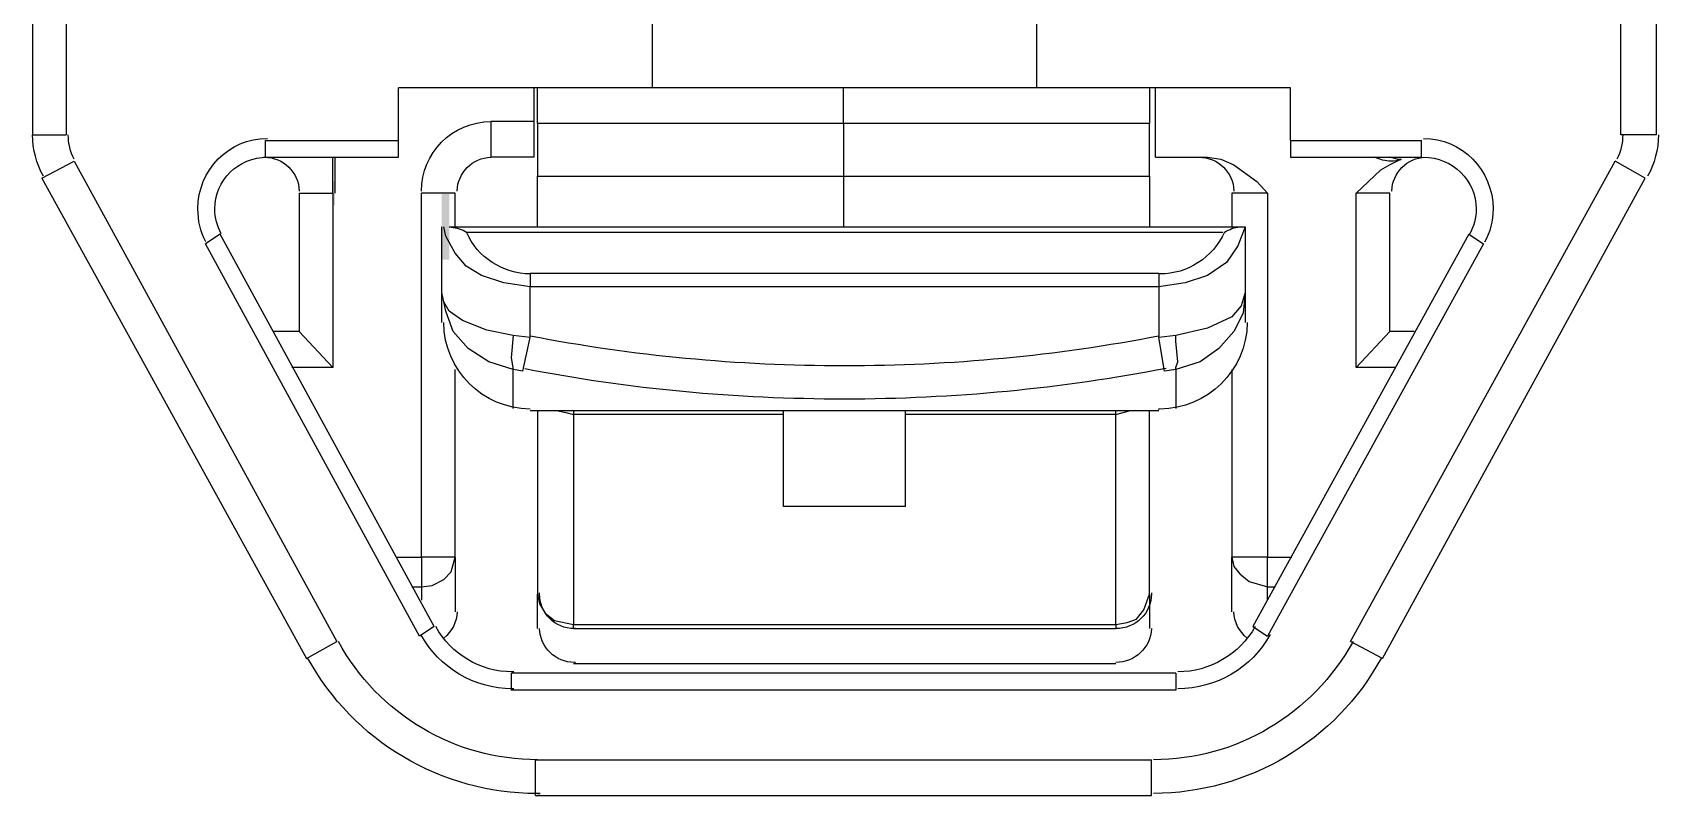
# Model space of a CAD drawing. Header units: inches. Extents: x 47316 to 59086, y 3141 to 11743.
# Drawn here: x 53566.92 to 53575.58, y 6142.98 to 6147.05 of the extents above; entities that cross this region are included whole.
import ezdxf

# ---------------------------------------------------------------- set-up
doc = ezdxf.new("R2010")
doc.units = ezdxf.units.IN
doc.header["$MEASUREMENT"] = 0
doc.layers.add('___SHELL', color=7, linetype='Continuous')

msp = doc.modelspace()

# ---------------------------------------------------------------- hatches: boundary and pattern name
at = {"layer": '___SHELL', "lineweight": -3}
h = msp.add_hatch(color=0, dxfattribs=at)
h.dxf.hatch_style = 2
h.paths.add_polyline_path([(53568.5337, 6146.1271), (53568.5337, 6146.2571), (53568.5231, 6146.2571), (53568.5231, 6146.1271)])
h = msp.add_hatch(color=0, dxfattribs=at)
h.dxf.hatch_style = 2
h.paths.add_polyline_path([(53569.113, 6145.8372), (53569.113, 6146.1872), (53569.1024, 6146.1872), (53569.1024, 6145.8372)])
h = msp.add_hatch(color=0, dxfattribs=at)
h.dxf.hatch_style = 2
h.paths.add_polyline_path([(53569.113, 6146.1872), (53569.113, 6145.8372), (53569.1422, 6145.8372), (53569.1422, 6146.1872)])

# ---------------------------------------------------------------- linework, layer by layer
at = {"layer": '___SHELL', "color": 0, "lineweight": -3}
for p, q in [((53566.9223, 6153.7328), (53566.9223, 6146.5018)), ((53567.1022, 6153.7328), (53567.1022, 6146.5018)), ((53575.3837, 6146.5018), (53575.3837, 6153.7328)), ((53575.5742, 6146.5018), (53575.5742, 6153.7328)), ((53570.2243, 6147.2822), (53570.2243, 6146.753)), ((53572.2722, 6146.753), (53572.2722, 6147.1235)), ((53568.8723, 6146.4726), (53568.8723, 6146.753)), ((53570.2243, 6146.753), (53568.8723, 6146.753)), ((53569.5946, 6146.5731), (53569.5946, 6146.753)), ((53569.6132, 6146.5625), (53569.6132, 6146.753)), ((53572.2722, 6146.753), (53570.2243, 6146.753)), ((53571.243, 6146.5625), (53571.243, 6146.753)), ((53573.6242, 6146.753), (53572.2722, 6146.753)), ((53572.8728, 6146.753), (53572.8728, 6146.5625)), ((53572.9046, 6146.3826), (53572.9046, 6146.753)), ((53573.6242, 6146.4726), (53573.6242, 6146.753)), ((53569.5946, 6146.5731), (53569.3644, 6146.5731)), ((53569.3644, 6146.5731), (53569.3644, 6146.3826)), ((53569.5946, 6146.3826), (53569.5946, 6146.5731)), ((53566.9223, 6146.5018), (53567.1022, 6146.5018)), ((53569.6132, 6146.5625), (53569.6132, 6146.2821)), ((53571.243, 6146.5625), (53569.6132, 6146.5625)), ((53572.8728, 6146.5625), (53571.243, 6146.5625)), ((53571.243, 6146.5625), (53571.243, 6146.2821)), ((53572.8728, 6146.2821), (53572.8728, 6146.5625)), ((53575.5742, 6146.5018), (53575.3837, 6146.5018)), ((53568.1632, 6146.4726), (53568.8723, 6146.4726)), ((53568.1632, 6146.3826), (53568.1632, 6146.4726)), ((53568.8723, 6146.3826), (53568.8723, 6146.4726)), ((53573.6242, 6146.4726), (53574.3227, 6146.4726)), ((53573.6242, 6146.4726), (53573.6242, 6146.3826)), ((53574.3227, 6146.3826), (53574.3227, 6146.4726)), ((53566.9726, 6146.2715), (53567.1445, 6146.3615)), ((53567.1445, 6146.3615), (53568.5442, 6143.803)), ((53568.1632, 6146.3826), (53568.8723, 6146.3826)), ((53568.5231, 6146.1921), (53568.5231, 6146.3826)), ((53568.5337, 6146.3826), (53568.5337, 6146.1921)), ((53569.5946, 6146.3826), (53569.3644, 6146.3826)), ((53572.9046, 6146.3826), (53573.1824, 6146.3826)), ((53573.1824, 6146.3826), (53573.2538, 6146.372)), ((53573.2538, 6146.372), (53573.3226, 6146.343)), ((53573.3226, 6146.343), (53573.4443, 6146.253)), ((53573.6242, 6146.3826), (53574.3227, 6146.3826)), ((53573.9444, 6143.803), (53575.3546, 6146.3615)), ((53574.1031, 6146.3139), (53573.9735, 6146.1921)), ((53574.1534, 6146.343), (53574.1031, 6146.3139)), ((53574.193, 6146.372), (53574.1534, 6146.3826)), ((53574.2142, 6146.372), (53574.1534, 6146.343)), ((53574.193, 6146.372), (53574.2142, 6146.372)), ((53575.5133, 6146.2715), (53575.3546, 6146.3615)), ((53566.9726, 6146.2715), (53568.3828, 6143.713)), ((53569.6132, 6146.0122), (53569.6132, 6146.2821)), ((53569.6132, 6146.2821), (53571.243, 6146.2821)), ((53571.243, 6146.2821), (53572.8728, 6146.2821)), ((53571.243, 6146.2821), (53571.243, 6146.0122)), ((53572.8728, 6146.2821), (53572.8728, 6146.0122)), ((53573.4443, 6146.253), (53573.5025, 6146.1921)), ((53574.1137, 6143.713), (53575.5133, 6146.2715)), ((53568.3432, 6146.1921), (53568.3934, 6146.1921)), ((53568.3432, 6146.1921), (53568.3432, 6145.454)), ((53568.3934, 6146.1921), (53568.5231, 6146.1921)), ((53568.5231, 6146.1921), (53568.5231, 6145.2635)), ((53568.994, 6144.2528), (53568.994, 6146.1921)), ((53569.1739, 6146.1921), (53568.994, 6146.1921)), ((53569.1739, 6146.0122), (53569.1739, 6146.1921)), ((53573.5025, 6146.1921), (53573.312, 6146.1921)), ((53573.312, 6146.1921), (53573.312, 6146.0122)), ((53573.5025, 6146.1921), (53573.5025, 6144.2528)), ((53573.9735, 6145.2635), (53573.9735, 6146.1921)), ((53574.1031, 6146.1921), (53573.9735, 6146.1921)), ((53574.1534, 6146.1921), (53574.1031, 6146.1921)), ((53574.1534, 6145.454), (53574.1534, 6146.1921)), ((53567.9224, 6145.9726), (53567.843, 6145.9223)), ((53569.0628, 6143.8823), (53567.9224, 6145.9726)), ((53569.1024, 6145.663), (53569.1024, 6146.0122)), ((53569.1236, 6145.962), (53569.113, 6146.0122)), ((53569.1739, 6145.872), (53569.1236, 6145.962)), ((53569.1422, 6146.0122), (53573.3437, 6146.0122)), ((53569.2322, 6145.9832), (53573.2644, 6145.9832)), ((53573.3437, 6146.0122), (53573.3834, 6146.0122)), ((53573.3834, 6146.0122), (53573.3437, 6145.9117)), ((53573.3834, 6146.0122), (53573.3834, 6145.663)), ((53574.574, 6145.9726), (53573.4232, 6143.8823)), ((53574.574, 6145.9726), (53574.6534, 6145.9223)), ((53568.9834, 6143.832), (53567.843, 6145.9223)), ((53569.2322, 6145.8033), (53569.1739, 6145.872)), ((53573.3437, 6145.9117), (53573.2829, 6145.8217)), ((53574.6534, 6145.9223), (53573.5025, 6143.832)), ((53569.3141, 6145.753), (53569.2322, 6145.8033)), ((53573.2829, 6145.8217), (53573.1824, 6145.753)), ((53569.4332, 6145.7133), (53569.3141, 6145.753)), ((53569.5734, 6145.6921), (53569.4332, 6145.7133)), ((53569.5734, 6145.7635), (53569.5734, 6145.6921)), ((53572.923, 6145.7635), (53569.5734, 6145.7635)), ((53572.923, 6145.7635), (53572.923, 6145.6921)), ((53573.0633, 6145.7133), (53572.923, 6145.6921)), ((53573.1824, 6145.753), (53573.0633, 6145.7133)), ((53569.1024, 6145.5016), (53569.1024, 6145.663)), ((53569.113, 6145.6128), (53569.1024, 6145.663)), ((53569.1236, 6145.5625), (53569.1024, 6145.663)), ((53569.1422, 6145.5625), (53569.113, 6145.6128)), ((53569.5734, 6145.4223), (53569.5734, 6145.6921)), ((53572.923, 6145.6921), (53569.5734, 6145.6921)), ((53572.923, 6145.6921), (53572.923, 6145.4223)), ((53573.3834, 6145.663), (53573.3623, 6145.5916)), ((53573.3834, 6145.663), (53573.3729, 6145.5519)), ((53573.3834, 6145.663), (53573.3834, 6145.5016)), ((53569.1633, 6145.454), (53569.1236, 6145.5625)), ((53569.2136, 6145.5122), (53569.1422, 6145.5625)), ((53573.312, 6145.5333), (53573.1824, 6145.4725)), ((53573.3623, 6145.5916), (53573.312, 6145.5333)), ((53573.3729, 6145.5519), (53573.3226, 6145.454)), ((53568.3432, 6145.454), (53568.2029, 6145.454)), ((53568.3432, 6145.454), (53568.5231, 6145.2635)), ((53569.2427, 6145.364), (53569.1633, 6145.454)), ((53569.3432, 6145.4619), (53569.2136, 6145.5122)), ((53569.4834, 6145.4328), (53569.3432, 6145.4619)), ((53573.1824, 6145.4725), (53573.013, 6145.4328)), ((53573.3226, 6145.454), (53573.2432, 6145.364)), ((53574.1534, 6145.454), (53573.9735, 6145.2635)), ((53574.283, 6145.454), (53574.1534, 6145.454)), ((53569.3538, 6145.2925), (53569.2427, 6145.364)), ((53569.4834, 6145.4328), (53569.4729, 6145.3137)), ((53569.5734, 6145.4223), (53569.4834, 6145.4328)), ((53569.5337, 6145.2423), (53569.5734, 6145.4223)), ((53573.013, 6145.4328), (53572.923, 6145.4223)), ((53572.9522, 6145.2423), (53572.923, 6145.4223)), ((53573.013, 6145.4037), (53573.013, 6145.4328)), ((53573.0236, 6145.2925), (53573.013, 6145.4037)), ((53573.2432, 6145.364), (53573.1427, 6145.2925)), ((53569.4834, 6145.2529), (53569.3538, 6145.2925)), ((53569.4729, 6145.3137), (53569.4834, 6145.2529)), ((53573.013, 6145.2635), (53573.0236, 6145.2925)), ((53573.1427, 6145.2925), (53573.013, 6145.2529)), ((53568.5231, 6145.2635), (53568.3034, 6145.2635)), ((53569.1739, 6144.2528), (53569.1739, 6145.2529)), ((53569.4834, 6145.0439), (53569.4834, 6145.2529)), ((53569.5337, 6145.2423), (53569.4834, 6145.2529)), ((53573.013, 6145.2529), (53572.9522, 6145.2423)), ((53573.013, 6145.2529), (53573.013, 6145.2635)), ((53573.013, 6145.2529), (53573.013, 6145.0439)), ((53573.312, 6145.2529), (53573.312, 6144.2528)), ((53574.1824, 6145.2635), (53573.9735, 6145.2635)), ((53569.5734, 6145.0333), (53571.243, 6145.0333)), ((53569.6132, 6145.0333), (53569.6132, 6144.0543)), ((53569.7137, 6145.0333), (53569.7639, 6145.0227)), ((53569.7639, 6145.0227), (53569.8037, 6145.0121)), ((53569.8037, 6145.0333), (53569.8037, 6145.0121)), ((53569.8037, 6145.0121), (53569.8037, 6143.8929)), ((53570.9228, 6145.0121), (53569.8037, 6145.0121)), ((53570.9228, 6144.5227), (53570.9228, 6145.0333)), ((53571.243, 6145.0333), (53572.923, 6145.0333)), ((53571.5737, 6144.5227), (53571.5737, 6145.0333)), ((53572.6929, 6145.0121), (53571.5737, 6145.0121)), ((53572.6929, 6145.0121), (53572.6929, 6145.0333)), ((53572.6929, 6145.0121), (53572.7325, 6145.0227)), ((53572.6929, 6143.8929), (53572.6929, 6145.0121)), ((53572.7325, 6145.0227), (53572.7722, 6145.0333)), ((53572.8728, 6144.0543), (53572.8728, 6145.0333)), ((53571.5737, 6144.5227), (53570.9228, 6144.5227)), ((53568.8644, 6144.2528), (53568.994, 6144.2528)), ((53568.994, 6144.2528), (53568.994, 6144.094)), ((53569.1739, 6144.2528), (53568.994, 6144.2528)), ((53569.1527, 6144.1734), (53569.1739, 6144.2528)), ((53569.1739, 6144.2528), (53569.1739, 6143.9618)), ((53573.5025, 6144.2528), (53573.312, 6144.2528)), ((53573.312, 6144.2528), (53573.3226, 6144.2025)), ((53573.312, 6143.9618), (53573.312, 6144.2528)), ((53573.5025, 6144.2528), (53573.6321, 6144.2528)), ((53573.5025, 6144.1523), (53573.5025, 6144.2528)), ((53569.113, 6144.1337), (53569.1527, 6144.1734)), ((53573.3226, 6144.2025), (53573.3543, 6144.1628)), ((53573.3543, 6144.1628), (53573.4046, 6144.1231)), ((53573.5025, 6144.094), (53573.5025, 6144.1523)), ((53568.9437, 6144.094), (53568.994, 6144.094)), ((53568.994, 6144.094), (53569.0522, 6144.102)), ((53568.994, 6144.094), (53568.994, 6144.0225)), ((53569.0522, 6144.102), (53569.113, 6144.1337)), ((53569.6132, 6143.8718), (53569.6132, 6144.0543)), ((53569.6132, 6144.0543), (53569.6237, 6144.0041)), ((53572.8437, 6143.9723), (53572.8728, 6144.0543)), ((53572.8728, 6144.0543), (53572.8728, 6143.8718)), ((53573.4046, 6144.1231), (53573.5025, 6144.094)), ((53573.5025, 6144.094), (53573.5422, 6144.094)), ((53573.5025, 6144.0225), (53573.5025, 6144.094)), ((53569.6237, 6144.0041), (53569.6528, 6143.9538)), ((53572.804, 6143.922), (53572.8437, 6143.9723)), ((53569.0628, 6143.8823), (53568.9834, 6143.832)), ((53569.6528, 6143.9538), (53569.7031, 6143.9141)), ((53569.7031, 6143.9141), (53569.8037, 6143.8929)), ((53569.8037, 6143.8929), (53572.6929, 6143.8929)), ((53569.8037, 6143.8718), (53569.8037, 6143.8929)), ((53572.6929, 6143.8929), (53572.7537, 6143.9035)), ((53572.6929, 6143.8929), (53572.6929, 6143.8718)), ((53572.7537, 6143.9035), (53572.804, 6143.922)), ((53573.4232, 6143.8823), (53573.5025, 6143.832)), ((53568.3828, 6143.713), (53568.5442, 6143.803)), ((53569.8037, 6143.8718), (53572.6929, 6143.8718)), ((53574.1137, 6143.713), (53573.9444, 6143.803)), ((53573.013, 6143.6337), (53569.4729, 6143.6337)), ((53569.4729, 6143.6337), (53569.4729, 6143.5437)), ((53572.6929, 6143.6839), (53569.8037, 6143.6839)), ((53573.013, 6143.6337), (53573.013, 6143.5437)), ((53573.013, 6143.5437), (53569.4729, 6143.5437)), ((53569.6026, 6143.1733), (53572.8834, 6143.1733)), ((53569.6026, 6142.9828), (53569.6026, 6143.1733)), ((53572.8834, 6142.9828), (53572.8834, 6143.1733)), ((53569.6026, 6142.9828), (53572.8834, 6142.9828))]:
    msp.add_line(p, q, dxfattribs=at)
for points in [[(53568.994, 6146.2027), (53568.994, 6146.4065), (53569.1581, 6146.5705), (53569.3644, 6146.5731)], [(53566.9805, 6146.2821), (53566.9434, 6146.3483), (53566.9223, 6146.425), (53566.9223, 6146.5018)], [(53567.1445, 6146.372), (53567.1234, 6146.4118), (53567.1128, 6146.4567), (53567.1128, 6146.5018)], [(53568.1738, 6146.4832), (53568.1738, 6146.4832), (53568.1738, 6146.4832), (53568.1738, 6146.4832)], [(53575.3943, 6146.5018), (53575.3943, 6146.4567), (53575.3837, 6146.4118), (53575.3625, 6146.372)], [(53575.5848, 6146.5018), (53575.5848, 6146.425), (53575.5636, 6146.3483), (53575.5265, 6146.2821)], [(53568.1738, 6146.3826), (53568.1738, 6146.3826), (53568.1738, 6146.3826), (53568.1738, 6146.3826)], [(53569.1845, 6146.2027), (53569.1871, 6146.3007), (53569.2665, 6146.38), (53569.3644, 6146.3826)], [(53574.164, 6146.2027), (53574.1666, 6146.3007), (53574.2459, 6146.38), (53574.3439, 6146.3826)], [(53568.994, 6146.2027), (53568.994, 6146.2027), (53568.994, 6146.2027), (53568.994, 6146.2027)], [(53569.1527, 6146.0096), (53569.1819, 6146.007), (53569.211, 6145.999), (53569.2348, 6145.9832)], [(53569.5734, 6145.7609), (53569.4279, 6145.7635), (53569.2929, 6145.8482), (53569.2348, 6145.9832)], [(53573.2723, 6145.9832), (53573.2988, 6145.999), (53573.3252, 6146.0096), (53573.3543, 6146.0122)], [(53569.5734, 6145.0413), (53569.3194, 6145.0439), (53569.1157, 6145.2476), (53569.113, 6145.5016)], [(53569.6237, 6144.057), (53569.6237, 6144.0596), (53569.6237, 6144.0623), (53569.6237, 6144.0623)], [(53572.8834, 6144.057), (53572.8834, 6143.9538), (53572.7987, 6143.8718), (53572.6929, 6143.8718)], [(53572.8834, 6144.0623), (53572.8834, 6144.0623), (53572.8834, 6144.0596), (53572.8834, 6144.057)], [(53569.1845, 6143.9618), (53569.1819, 6143.9061), (53569.1581, 6143.8559), (53569.113, 6143.8215)], [(53573.4364, 6143.8823), (53573.3517, 6143.7342), (53573.1956, 6143.6415), (53573.0236, 6143.6415)], [(53573.394, 6143.8215), (53573.3491, 6143.8559), (53573.3252, 6143.9061), (53573.3226, 6143.9618)], [(53569.6132, 6143.1733), (53569.1713, 6143.1733), (53568.7638, 6143.414), (53568.5521, 6143.803)], [(53572.8834, 6143.8718), (53572.8807, 6143.7713), (53572.796, 6143.6918), (53572.6929, 6143.6918)], [(53573.9576, 6143.803), (53573.7433, 6143.414), (53573.3358, 6143.1733), (53572.894, 6143.1733)], [(53573.5157, 6143.84), (53573.4178, 6143.6627), (53573.2299, 6143.5516), (53573.0236, 6143.5516)], [(53574.1084, 6143.7156), (53573.8649, 6143.2711), (53573.3993, 6142.996), (53572.894, 6142.9933)], [(53569.6132, 6143.1733), (53569.6132, 6143.1733), (53569.6132, 6143.1733), (53569.6132, 6143.1733)]]:
    msp.add_open_spline(points, degree=3, dxfattribs=at)
for points in [[(53567.8457, 6145.9329), (53567.8166, 6145.9858), (53567.8034, 6146.0467), (53567.8034, 6146.1075), (53567.8034, 6146.3165), (53567.9674, 6146.4832), (53568.1738, 6146.4832)], [(53574.3333, 6146.4832), (53574.537, 6146.4832), (53574.7037, 6146.3139), (53574.7037, 6146.1075), (53574.7037, 6146.044), (53574.6878, 6145.9832), (53574.6587, 6145.9303)], [(53567.9277, 6145.9752), (53567.9065, 6146.0149), (53567.8933, 6146.0599), (53567.8933, 6146.1075), (53567.8933, 6146.261), (53568.0177, 6146.3826), (53568.1738, 6146.3826)], [(53568.1527, 6146.3826), (53568.1527, 6146.3826), (53568.1553, 6146.3826), (53568.1579, 6146.3826), (53568.2585, 6146.3826), (53568.3404, 6146.3033), (53568.3432, 6146.2027)], [(53573.1321, 6146.3826), (53573.1321, 6146.3826), (53573.1347, 6146.3826), (53573.1374, 6146.3826), (53573.2379, 6146.3826), (53573.3199, 6146.3033), (53573.3226, 6146.2027)], [(53574.2142, 6146.3694), (53574.1957, 6146.3642), (53574.1772, 6146.3615), (53574.1587, 6146.3615), (53574.1295, 6146.3615), (53574.1005, 6146.3694), (53574.074, 6146.3826)], [(53574.3333, 6146.3826), (53574.4894, 6146.3826), (53574.6137, 6146.2583), (53574.6137, 6146.1075), (53574.6137, 6146.0599), (53574.6005, 6146.0122), (53574.5767, 6145.9699)], [(53573.2723, 6145.9832), (53573.2115, 6145.8482), (53573.0765, 6145.7609), (53572.9284, 6145.7609), (53572.923, 6145.7609), (53572.9204, 6145.7609), (53572.923, 6145.7609)], [(53573.394, 6145.5016), (53573.3914, 6145.2476), (53573.1824, 6145.0413), (53572.9284, 6145.0413), (53572.9204, 6145.0413), (53572.9178, 6145.0413), (53572.923, 6145.0413)], [(53572.923, 6145.4301), (53572.378, 6145.3243), (53571.8171, 6145.2714), (53571.2482, 6145.2714), (53570.6794, 6145.2714), (53570.1184, 6145.3243), (53569.5734, 6145.4301)], [(53572.9627, 6145.2582), (53572.4044, 6145.1497), (53571.8303, 6145.0942), (53571.2482, 6145.0942), (53570.6688, 6145.0942), (53570.1, 6145.1471), (53569.5443, 6145.2555)], [(53569.8142, 6143.8718), (53569.8142, 6143.8718), (53569.8115, 6143.8718), (53569.8089, 6143.8718), (53569.7057, 6143.8718), (53569.6237, 6143.9538), (53569.6237, 6144.057)], [(53569.4834, 6143.6415), (53569.4888, 6143.6415), (53569.4862, 6143.6415), (53569.4782, 6143.6415), (53569.3089, 6143.6415), (53569.1527, 6143.7342), (53569.0707, 6143.8823)], [(53569.4834, 6143.5516), (53569.4888, 6143.5516), (53569.4862, 6143.5516), (53569.4782, 6143.5516), (53569.2745, 6143.5516), (53569.0892, 6143.6627), (53568.9914, 6143.84)], [(53569.8142, 6143.6918), (53569.8142, 6143.6918), (53569.8115, 6143.6918), (53569.8089, 6143.6918), (53569.7084, 6143.6918), (53569.6264, 6143.7713), (53569.6237, 6143.8718)], [(53569.6132, 6142.9933), (53569.6316, 6142.9933), (53569.6316, 6142.9933), (53569.6078, 6142.9933), (53569.0998, 6142.9933), (53568.6315, 6143.2711), (53568.3881, 6143.7156)]]:
    msp.add_open_spline(points, degree=3, knots=[0, 0, 0, 0, 1, 1, 1, 2, 2, 2, 2], dxfattribs=at)

doc.saveas('drawing.dxf')
